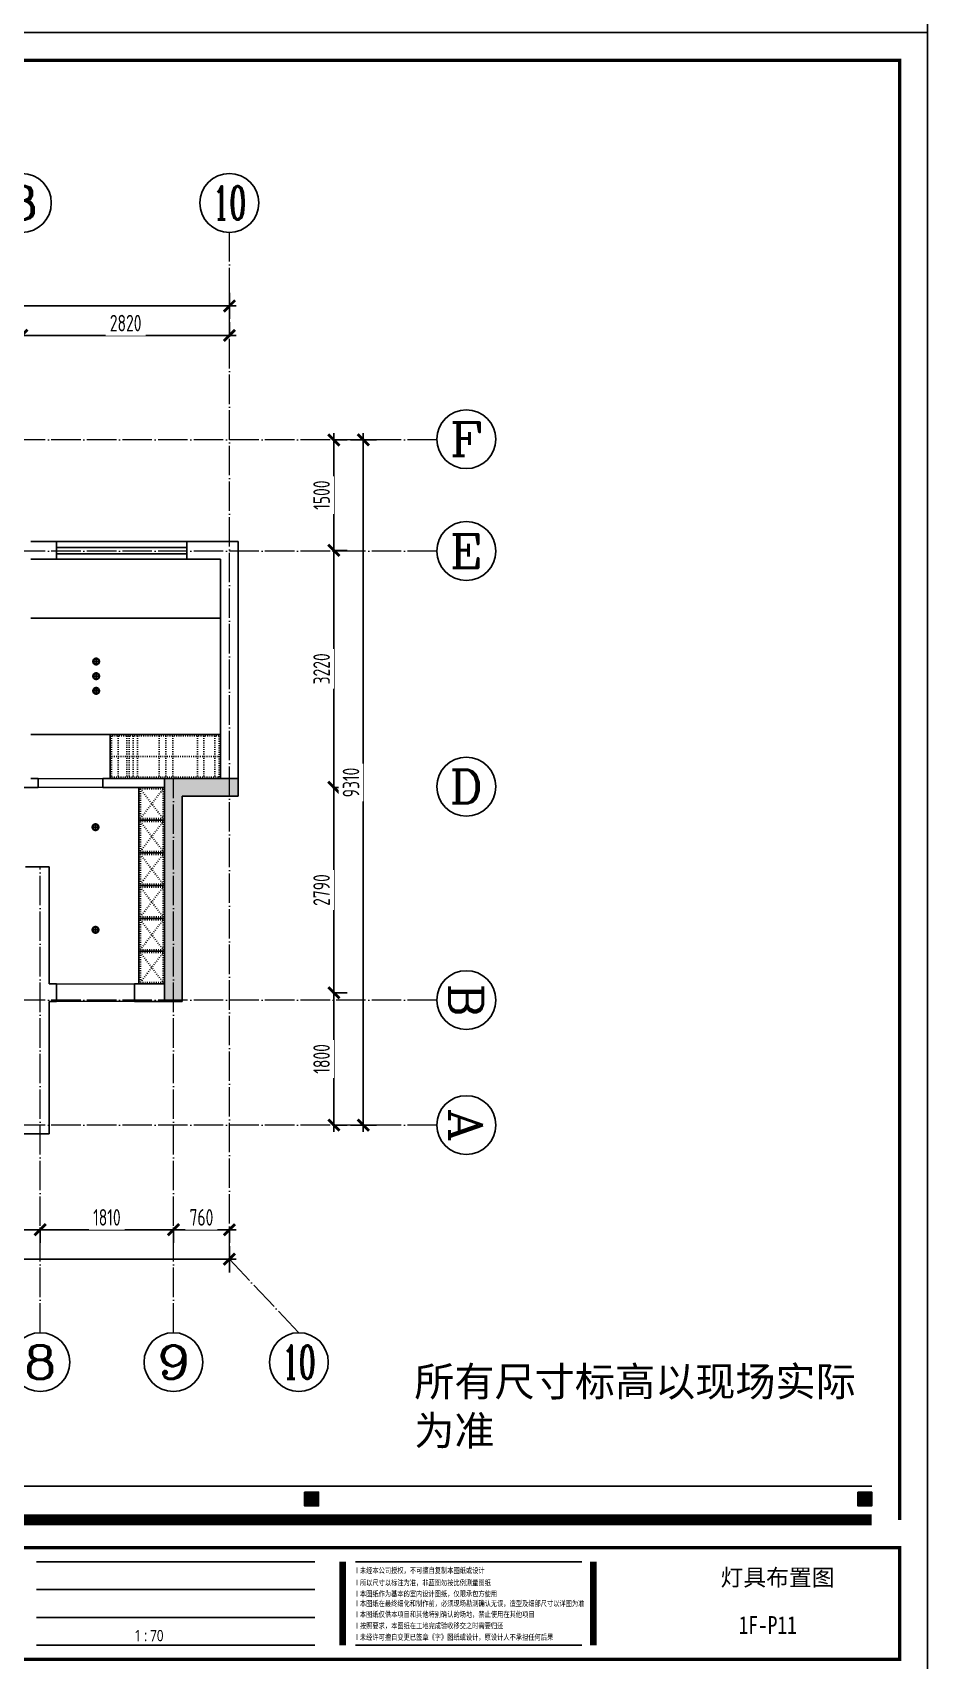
# Model space of a CAD drawing. Header units: inches. Extents: x 600 to 250244, y -404780 to 1000.
# Drawn here: x 110943 to 123107, y -381943 to -359828 of the extents above; entities that cross this region are included whole.
import ezdxf
from ezdxf.enums import TextEntityAlignment as Align

# ---------------------------------------------------------------- set-up
doc = ezdxf.new("R2010")
doc.units = ezdxf.units.IN
doc.header["$MEASUREMENT"] = 0
doc.linetypes.add('ACAD_ISO03W100', pattern=[30, 12, -18])
doc.linetypes.add('DOTE', pattern=[2.42, 2, -0.2, 0.02, -0.2])
for name, color, linetype in [('15开关布置图-YJ', 2, 'Continuous'), ('AXIS', 1, 'Continuous'), ('AXIS_TEXT', 7, 'Continuous'), ('A图框', 7, 'Continuous'), ('D-ARCHI', 250, 'Continuous'), ('EVH 立面填充', 8, 'Continuous'), ('IBS-003-建筑窗框', 3, 'Continuous'), ('IBS-182-原建筑非承重墙', 150, 'Continuous'), ('IBS-200-原建筑承重墙柱', 200, 'Continuous'), ('IBS-63-原建筑窗', 63, 'Continuous'), ('IDS-040-固定高家具', 40, 'Continuous'), ('IRC-2-天花灯具', 2, 'Continuous'), ('IRC-30-天花轮廓线', 30, 'Continuous'), ('外标注', 50, 'Continuous')]:
    doc.layers.add(name, color=color, linetype=linetype)
doc.layers.add('门', color=65, linetype='Continuous', lineweight=13)
doc.styles.add('04.YBC-外标注3.0', font='SimSun.ttf', dxfattribs={"width": 0.8, "height": 3})
doc.styles.add('05.YBC-内标注2.5', font='SimSun.ttf', dxfattribs={"width": 0.8, "height": 2.5})
doc.styles.add('_TCH_AXIS', font='COMPLEX', dxfattribs={"bigfont": 'GBCBIG'})
doc.styles.add('COMPLEX', font='COMPLEX')
doc.styles.add('HBA-DIMT', font='ARCHS.SHX', dxfattribs={"width": 0.8})
doc.styles.get("Standard").update_dxf_attribs({"font": 'arial.ttf'})
doc.styles.add('宋体', font='SimSun.ttf', dxfattribs={"width": 0.8})
doc.dimstyles.new('HBA_40', dxfattribs={"dimscale": 50, "dimtxt": 2.5, "dimasz": 0.1, "dimexe": 2, "dimexo": 2.5, "dimgap": 0.6, "dimtad": 1, "dimdec": 0, "dimrnd": 5, "dimzin": 0, "dimtxsty": 'HBA-DIMT', "dimblk": 'HBA_DIMENSION_TICK', "dimblk1": 'HBA_DIMENSION_TICK', "dimblk2": 'HBA_DIMENSION_TICK', "dimcen": 0.125, "dimclrd": 44, "dimclre": 44, "dimclrt": 2, "dimadec": 0, "dimazin": 0, "dimtfac": 1, "dimtdec": 0, "dimtix": 1, "dimtmove": 1, "dimatfit": 3, "dimldrblk": 'HBA_Leader_Dot', "dimfxl": 0, "dimtvp": 1, "dimtfill": 1, "dimtolj": 1, "dimtzin": 0, "dimarcsym": 0})

# ---------------------------------------------------------------- blocks, each defined once
blk = doc.blocks.new('HBA_DIMENSION_TICK')
at = {"color": 0, "linetype": 'ByBlock'}
for p, q in [((-10, 0), (0, 0)), ((0, 0), (10, 0))]:
    blk.add_line(p, q, dxfattribs=at)
at = {"color": 50, "linetype": 'ByBlock'}
blk.add_solid([(-10, -7), (-7, -10), (7, 10), (10, 7)], dxfattribs=at)
blk = doc.blocks.new('*D395')
at = {"layer": 'Defpoints', "color": 0, "transparency": 16777216}
for p in [(109008, -375835), (111048, -375835), (111048, -376091)]:
    blk.add_point(p, dxfattribs=at)
at = {"layer": '外标注', "color": 44, "lineweight": -2, "transparency": 16777216}
for p, q in [((109008, -376060), (109008, -376271)), ((109017, -376091), (111039, -376091)), ((111048, -376060), (111048, -376271))]:
    blk.add_line(p, q, dxfattribs=at)
at = {"layer": '外标注', "color": 44, "lineweight": -2, "transparency": 16777216, "xscale": 9, "yscale": 9, "zscale": 9, "rotation": 180}
blk.add_blockref('HBA_DIMENSION_TICK', (109008, -376091), dxfattribs=at)
at = {"layer": '外标注', "color": 44, "lineweight": -2, "transparency": 16777216, "xscale": 9, "yscale": 9, "zscale": 9}
blk.add_blockref('HBA_DIMENSION_TICK', (111048, -376091), dxfattribs=at)
at = {"layer": '外标注', "color": 2, "transparency": 16777216, "insert": (110028, -375924), "char_height": 225, "attachment_point": 5, "style": 'HBA-DIMT', "bg_fill": 3, "box_fill_scale": 1.25, "bg_fill_color": 256, "bg_fill_true_color": 13158600, "bg_fill_transparency": 0}
blk.add_mtext('\\A1;2040', dxfattribs=at)
blk = doc.blocks.new('HBA_Leader_Dot')
at = {"color": 0, "linetype": 'ByBlock'}
blk.add_line((-5, 0), (-10, 0), dxfattribs=at)
at = {"color": 0, "linetype": 'ByBlock', "const_width": 5}
blk.add_lwpolyline([(-2.5, 0, 1), (2.5, 0, 1)], format="xyb", close=True, dxfattribs=at)
blk = doc.blocks.new('*D396')
at = {"layer": 'Defpoints', "color": 0, "transparency": 16777216}
for p in [(111048, -375835), (112859, -375835), (112859, -376091)]:
    blk.add_point(p, dxfattribs=at)
at = {"layer": '外标注', "color": 44, "lineweight": -2, "transparency": 16777216}
for p, q in [((111048, -376060), (111048, -376271)), ((111057, -376091), (112850, -376091)), ((112859, -376060), (112859, -376271))]:
    blk.add_line(p, q, dxfattribs=at)
at = {"layer": '外标注', "color": 44, "lineweight": -2, "transparency": 16777216, "xscale": 9, "yscale": 9, "zscale": 9, "rotation": 180}
blk.add_blockref('HBA_DIMENSION_TICK', (111048, -376091), dxfattribs=at)
at = {"layer": '外标注', "color": 44, "lineweight": -2, "transparency": 16777216, "xscale": 9, "yscale": 9, "zscale": 9}
blk.add_blockref('HBA_DIMENSION_TICK', (112859, -376091), dxfattribs=at)
at = {"layer": '外标注', "color": 2, "transparency": 16777216, "insert": (111954, -375924), "char_height": 225, "attachment_point": 5, "style": 'HBA-DIMT', "bg_fill": 3, "box_fill_scale": 1.25, "bg_fill_color": 256, "bg_fill_true_color": 13158600, "bg_fill_transparency": 0}
blk.add_mtext('\\A1;1810', dxfattribs=at)
blk = doc.blocks.new('*D397')
at = {"layer": 'Defpoints', "color": 0, "transparency": 16777216}
for p in [(112859, -375835), (113619, -375835), (113619, -376091)]:
    blk.add_point(p, dxfattribs=at)
at = {"layer": '外标注', "color": 44, "lineweight": -2, "transparency": 16777216}
for p, q in [((112859, -376060), (112859, -376271)), ((112868, -376091), (113610, -376091)), ((113619, -376060), (113619, -376271))]:
    blk.add_line(p, q, dxfattribs=at)
at = {"layer": '外标注', "color": 44, "lineweight": -2, "transparency": 16777216, "xscale": 9, "yscale": 9, "zscale": 9, "rotation": 180}
blk.add_blockref('HBA_DIMENSION_TICK', (112859, -376091), dxfattribs=at)
at = {"layer": '外标注', "color": 44, "lineweight": -2, "transparency": 16777216, "xscale": 9, "yscale": 9, "zscale": 9}
blk.add_blockref('HBA_DIMENSION_TICK', (113619, -376091), dxfattribs=at)
at = {"layer": '外标注', "color": 2, "transparency": 16777216, "insert": (113239, -375924), "char_height": 225, "attachment_point": 5, "style": 'HBA-DIMT', "bg_fill": 3, "box_fill_scale": 1.25, "bg_fill_color": 256, "bg_fill_true_color": 13158600, "bg_fill_transparency": 0}
blk.add_mtext('\\A1;760', dxfattribs=at)
blk = doc.blocks.new('*D398')
at = {"layer": 'Defpoints', "color": 0, "transparency": 16777216}
for p in [(98919, -376091), (113619, -376091), (113619, -376491)]:
    blk.add_point(p, dxfattribs=at)
at = {"layer": '外标注', "color": 44, "lineweight": -2, "transparency": 16777216}
for p, q in [((98919, -376316), (98919, -376671)), ((113619, -376316), (113619, -376671)), ((98928, -376491), (113610, -376491))]:
    blk.add_line(p, q, dxfattribs=at)
at = {"layer": '外标注', "color": 44, "lineweight": -2, "transparency": 16777216, "xscale": 9, "yscale": 9, "zscale": 9, "rotation": 180}
blk.add_blockref('HBA_DIMENSION_TICK', (98919, -376491), dxfattribs=at)
at = {"layer": '外标注', "color": 44, "lineweight": -2, "transparency": 16777216, "xscale": 9, "yscale": 9, "zscale": 9}
blk.add_blockref('HBA_DIMENSION_TICK', (113619, -376491), dxfattribs=at)
at = {"layer": '外标注', "color": 2, "transparency": 16777216, "insert": (106269, -376324), "char_height": 225, "attachment_point": 5, "style": 'HBA-DIMT', "bg_fill": 3, "box_fill_scale": 1.25, "bg_fill_color": 256, "bg_fill_true_color": 13158600, "bg_fill_transparency": 0}
blk.add_mtext('\\A1;14700', dxfattribs=at)
blk = doc.blocks.new('*D399')
at = {"layer": 'Defpoints', "color": 0, "transparency": 16777216}
for p in [(114797, -372872), (115039, -372872), (114797, -374671)]:
    blk.add_point(p, dxfattribs=at)
at = {"layer": '外标注', "color": 44, "lineweight": -2, "transparency": 16777216}
for p, q in [((115022, -372872), (115219, -372872)), ((115039, -374662), (115039, -372881)), ((115022, -374671), (115219, -374671))]:
    blk.add_line(p, q, dxfattribs=at)
at = {"layer": '外标注', "color": 44, "lineweight": -2, "transparency": 16777216, "xscale": 9, "yscale": 9, "zscale": 9}
for p, rotation in [((115039, -372872), 90), ((115039, -374671), 270)]:
    blk.add_blockref('HBA_DIMENSION_TICK', p, dxfattribs=dict(at, rotation=rotation))
at = {"layer": '外标注', "color": 2, "transparency": 16777216, "insert": (114872, -373771), "char_height": 225, "attachment_point": 5, "rotation": 90, "style": 'HBA-DIMT', "bg_fill": 3, "box_fill_scale": 1.25, "bg_fill_color": 256, "bg_fill_true_color": 13158600, "bg_fill_transparency": 0}
blk.add_mtext('\\A1;1800', dxfattribs=at)
blk = doc.blocks.new('*D400')
at = {"layer": 'Defpoints', "color": 0, "transparency": 16777216}
for p in [(114797, -370082), (115039, -370082), (114797, -372872)]:
    blk.add_point(p, dxfattribs=at)
at = {"layer": '外标注', "color": 44, "lineweight": -2, "transparency": 16777216}
for p, q in [((115022, -370082), (115219, -370082)), ((115039, -372863), (115039, -370091)), ((115022, -372872), (115219, -372872))]:
    blk.add_line(p, q, dxfattribs=at)
at = {"layer": '外标注', "color": 44, "lineweight": -2, "transparency": 16777216, "xscale": 9, "yscale": 9, "zscale": 9}
for p, rotation in [((115039, -370082), 90), ((115039, -372872), 270)]:
    blk.add_blockref('HBA_DIMENSION_TICK', p, dxfattribs=dict(at, rotation=rotation))
at = {"layer": '外标注', "color": 2, "transparency": 16777216, "insert": (114872, -371477), "char_height": 225, "attachment_point": 5, "rotation": 90, "style": 'HBA-DIMT', "bg_fill": 3, "box_fill_scale": 1.25, "bg_fill_color": 256, "bg_fill_true_color": 13158600, "bg_fill_transparency": 0}
blk.add_mtext('\\A1;2790', dxfattribs=at)
blk = doc.blocks.new('*D401')
at = {"layer": 'Defpoints', "color": 0, "transparency": 16777216}
for p in [(114797, -366862), (115039, -366862), (114797, -370082)]:
    blk.add_point(p, dxfattribs=at)
at = {"layer": '外标注', "color": 44, "lineweight": -2, "transparency": 16777216}
for p, q in [((115022, -366862), (115219, -366862)), ((115039, -370073), (115039, -366871)), ((115022, -370082), (115219, -370082))]:
    blk.add_line(p, q, dxfattribs=at)
at = {"layer": '外标注', "color": 44, "lineweight": -2, "transparency": 16777216, "xscale": 9, "yscale": 9, "zscale": 9}
for p, rotation in [((115039, -366862), 90), ((115039, -370082), 270)]:
    blk.add_blockref('HBA_DIMENSION_TICK', p, dxfattribs=dict(at, rotation=rotation))
at = {"layer": '外标注', "color": 2, "transparency": 16777216, "insert": (114872, -368472), "char_height": 225, "attachment_point": 5, "rotation": 90, "style": 'HBA-DIMT', "bg_fill": 3, "box_fill_scale": 1.25, "bg_fill_color": 256, "bg_fill_true_color": 13158600, "bg_fill_transparency": 0}
blk.add_mtext('\\A1;3220', dxfattribs=at)
blk = doc.blocks.new('*D402')
at = {"layer": 'Defpoints', "color": 0, "transparency": 16777216}
for p in [(114797, -365362), (115039, -365362), (114797, -366862)]:
    blk.add_point(p, dxfattribs=at)
at = {"layer": '外标注', "color": 44, "lineweight": -2, "transparency": 16777216}
for p, q in [((115022, -365362), (115219, -365362)), ((115039, -366853), (115039, -365371)), ((115022, -366862), (115219, -366862))]:
    blk.add_line(p, q, dxfattribs=at)
at = {"layer": '外标注', "color": 44, "lineweight": -2, "transparency": 16777216, "xscale": 9, "yscale": 9, "zscale": 9}
for p, rotation in [((115039, -365362), 90), ((115039, -366862), 270)]:
    blk.add_blockref('HBA_DIMENSION_TICK', p, dxfattribs=dict(at, rotation=rotation))
at = {"layer": '外标注', "color": 2, "transparency": 16777216, "insert": (114872, -366112), "char_height": 225, "attachment_point": 5, "rotation": 90, "style": 'HBA-DIMT', "bg_fill": 3, "box_fill_scale": 1.25, "bg_fill_color": 256, "bg_fill_true_color": 13158600, "bg_fill_transparency": 0}
blk.add_mtext('\\A1;1500', dxfattribs=at)
blk = doc.blocks.new('*D403')
at = {"layer": 'Defpoints', "color": 0, "transparency": 16777216}
for p in [(115039, -365362), (115439, -365362), (115039, -374671)]:
    blk.add_point(p, dxfattribs=at)
at = {"layer": '外标注', "color": 44, "lineweight": -2, "transparency": 16777216}
for p, q in [((115264, -365362), (115619, -365362)), ((115439, -374662), (115439, -365371)), ((115264, -374671), (115619, -374671))]:
    blk.add_line(p, q, dxfattribs=at)
at = {"layer": '外标注', "color": 44, "lineweight": -2, "transparency": 16777216, "xscale": 9, "yscale": 9, "zscale": 9}
for p, rotation in [((115439, -365362), 90), ((115439, -374671), 270)]:
    blk.add_blockref('HBA_DIMENSION_TICK', p, dxfattribs=dict(at, rotation=rotation))
at = {"layer": '外标注', "color": 2, "transparency": 16777216, "insert": (115272, -370016), "char_height": 225, "attachment_point": 5, "rotation": 90, "style": 'HBA-DIMT', "bg_fill": 3, "box_fill_scale": 1.25, "bg_fill_color": 256, "bg_fill_true_color": 13158600, "bg_fill_transparency": 0}
blk.add_mtext('\\A1;9310', dxfattribs=at)
blk = doc.blocks.new('*D407')
at = {"layer": 'Defpoints', "color": 0, "transparency": 16777216}
for p in [(113619, -363942), (110799, -364167), (113619, -364167)]:
    blk.add_point(p, dxfattribs=at)
at = {"layer": '外标注', "color": 44, "lineweight": -2, "transparency": 16777216}
for p, q in [((110799, -363942), (110799, -363762)), ((113619, -363942), (113619, -363762)), ((110808, -363942), (113610, -363942))]:
    blk.add_line(p, q, dxfattribs=at)
at = {"layer": '外标注', "color": 44, "lineweight": -2, "transparency": 16777216, "xscale": 9, "yscale": 9, "zscale": 9, "rotation": 180}
blk.add_blockref('HBA_DIMENSION_TICK', (110799, -363942), dxfattribs=at)
at = {"layer": '外标注', "color": 44, "lineweight": -2, "transparency": 16777216, "xscale": 9, "yscale": 9, "zscale": 9}
blk.add_blockref('HBA_DIMENSION_TICK', (113619, -363942), dxfattribs=at)
at = {"layer": '外标注', "color": 2, "transparency": 16777216, "insert": (112209, -363775), "char_height": 225, "attachment_point": 5, "style": 'HBA-DIMT', "bg_fill": 3, "box_fill_scale": 1.25, "bg_fill_color": 256, "bg_fill_true_color": 13158600, "bg_fill_transparency": 0}
blk.add_mtext('\\A1;2820', dxfattribs=at)
blk = doc.blocks.new('*D408')
at = {"layer": 'Defpoints', "color": 0, "transparency": 16777216}
for p in [(113619, -363542), (98919, -363942), (113619, -363942)]:
    blk.add_point(p, dxfattribs=at)
at = {"layer": '外标注', "color": 44, "lineweight": -2, "transparency": 16777216}
for p, q in [((98919, -363717), (98919, -363362)), ((98928, -363542), (113610, -363542)), ((113619, -363717), (113619, -363362))]:
    blk.add_line(p, q, dxfattribs=at)
at = {"layer": '外标注', "color": 44, "lineweight": -2, "transparency": 16777216, "xscale": 9, "yscale": 9, "zscale": 9, "rotation": 180}
blk.add_blockref('HBA_DIMENSION_TICK', (98919, -363542), dxfattribs=at)
at = {"layer": '外标注', "color": 44, "lineweight": -2, "transparency": 16777216, "xscale": 9, "yscale": 9, "zscale": 9}
blk.add_blockref('HBA_DIMENSION_TICK', (113619, -363542), dxfattribs=at)
at = {"layer": '外标注', "color": 2, "transparency": 16777216, "insert": (106269, -363375), "char_height": 225, "attachment_point": 5, "style": 'HBA-DIMT', "bg_fill": 3, "box_fill_scale": 1.25, "bg_fill_color": 256, "bg_fill_true_color": 13158600, "bg_fill_transparency": 0}
blk.add_mtext('\\A1;14700', dxfattribs=at)
blk = doc.blocks.new('_AXISO')
blk.add_circle((0, 0), 0.5)
at = {"layer": 'AXIS_TEXT', "style": 'COMPLEX', "width": 1.041667}
blk.add_attdef('A', text='', height=0.56, dxfattribs=at).set_placement((-0.25, -0.28), (0.25, -0.28), align=Align.FIT)
blk = doc.blocks.new('gegeg')
at = {"layer": 'A图框'}
h = blk.add_hatch(color=256, dxfattribs=at)
h.dxf.hatch_style = 1
h.paths.add_polyline_path([(154931, -57558), (154756, -57558), (154756, -57733), (154931, -57733)])
h = blk.add_hatch(color=256, dxfattribs=at)
h.dxf.hatch_style = 1
h.paths.add_polyline_path([(161887, -57558), (161712, -57558), (161712, -57733), (161887, -57733)])
for p, q in [((133887, -57482), (161887, -57482)), ((151384, -58433), (154884, -58433)), ((155398, -58433), (158242, -58433)), ((151384, -58783), (154884, -58783)), ((151384, -59133), (154884, -59133)), ((151384, -59483), (154884, -59483)), ((155398, -59483), (158242, -59483))]:
    blk.add_line(p, q, dxfattribs=at)
for points in [[(162587, -39218), (162587, -60008), (133187, -60008), (133187, -39218)], [(154756, -57558), (154931, -57558), (154931, -57733), (154756, -57733)], [(161712, -57558), (161887, -57558), (161887, -57733), (161712, -57733)]]:
    blk.add_lwpolyline(points, close=True, dxfattribs=at)
for points, const_width in [([(133537, -40125), (133537, -39568), (162237, -39568), (162237, -57908)], 42), ([(161887, -57908), (133887, -57908)], 140), ([(155234, -58433), (155234, -59483)], 84), ([(158387, -58433), (158387, -59483)], 84)]:
    blk.add_lwpolyline(points, dxfattribs=dict(at, const_width=const_width))
at = {"layer": 'A图框', "const_width": 42}
blk.add_lwpolyline([(133537, -58258), (162237, -58258), (162237, -59658), (133537, -59658)], close=True, dxfattribs=at)
at = {"layer": '', "insert": (152579, -59363), "char_height": 175, "width": 3199.54, "attachment_point": 4, "style": '05.YBC-内标注2.5'}
blk.add_mtext('{\\fMicrosoft YaHei|b0|i0|c134|p34;\\H0.8x; 1 : 70}', dxfattribs=at)
at = {"layer": 'A图框', "char_height": 70, "attachment_point": 1, "style": '04.YBC-外标注3.0'}
for s, width, insert in [('{\\fArial Unicode MS|b0|i0|c134|p0;l 未经本公司授权，不可擅自复制本图纸或设计}', 1842.18, (155405, -58508)), ('{\\fArial Unicode MS|b0|i0|c134|p0;l 所以尺寸以标注为准，非蓝图勿按比例测量图纸}', 1906.2, (155405, -58662)), ('{\\fArial Unicode MS|b0|i0|c134|p0;l 本图纸作为基本的室内设计图纸，仅限承包方使用}', 2550.12, (155405, -58801)), ('{\\fArial Unicode MS|b0|i0|c134|p0;l 本图纸在最终细化和制作前，必须现场勘测确认无误，造型及细部尺寸以详图为准}', 3701.19, (155405, -58923)), ('{\\fArial Unicode MS|b0|i0|c134|p0;l 本图纸仅供本项目和其他特别确认的场地，禁止使用在其他项目}', 3008.74, (155405, -59060)), ('{\\fArial Unicode MS|b0|i0|c134|p0;l 按照要求，本图纸在工地完成验收移交之时需要归还}', 1941.8, (155405, -59203)), ('{\\fArial Unicode MS|b0|i0|c134|p0;l 未经许可擅自变更已签章《字》图纸或设计，原设计人不承担任何后果}', 3026.66, (155405, -59346))]:
    blk.add_mtext_dynamic_manual_height_columns(s, width=width, gutter_width=1, heights=[0], dxfattribs=dict(at, insert=insert))
blk = doc.blocks.new('A$C2C253EB8')
at = {"layer": 'IRC-2-天花灯具', "color": 250}
for p, q in [((0, 55), (110, 55)), ((55, 0), (55, 110))]:
    blk.add_line(p, q, dxfattribs=at)
at = {"layer": 'IRC-2-天花灯具', "color": 2}
blk.add_ellipse((55, 55), major_axis=(44, 0), ratio=1, start_param=1.571461413961594, end_param=7.85464672114118, dxfattribs=at)
at = {"layer": 'IRC-2-天花灯具', "color": 251}
blk.add_ellipse((55, 55), major_axis=(33, 0), ratio=1, start_param=1.570667, end_param=7.853852, dxfattribs=at)

msp = doc.modelspace()

# ---------------------------------------------------------------- hatches: boundary and pattern name
at = {"layer": 'EVH 立面填充'}
h = msp.add_hatch(color=256, dxfattribs=at)
h.dxf.hatch_style = 1
h.paths.add_polyline_path([(112978.7, -370202.2), (113738.7, -370202.2), (113738.7, -369962.2), (112738.7, -369962.2), (112738.7, -372992.2), (112978.7, -372992.2)])

# ---------------------------------------------------------------- linework, layer by layer
for p in [(112388.7, -370527.2), (112388.7, -370972.2), (112388.7, -371417.2), (112388.7, -371862.2), (112388.7, -372307.2)]:
    msp.add_point(p)
at = {"layer": 'IBS-003-建筑窗框', "color": 251, "ltscale": 10}
for p, q in [((111268.7, -366742.2), (113038.7, -366742.2)), ((113038.7, -366982.2), (111268.7, -366982.2))]:
    msp.add_line(p, q, dxfattribs=at)
at = {"layer": 'IBS-182-原建筑非承重墙'}
for p, q in [((110918.7, -366742.2), (111268.7, -366742.2)), ((111268.7, -366982.2), (111268.7, -366742.2)), ((113738.7, -366742.2), (113038.7, -366742.2)), ((113038.7, -366982.2), (113038.7, -366742.2)), ((113738.7, -369962.2), (113738.7, -366742.2)), ((111268.7, -366982.2), (110918.7, -366982.2)), ((113038.7, -366982.2), (113498.7, -366982.2)), ((113498.7, -369962.2), (113498.7, -366982.2)), ((111018.7, -369962.2), (110918.7, -369962.2)), ((111018.7, -370082.2), (111018.7, -369962.2)), ((111898.7, -370082.2), (111898.7, -369962.2)), ((112738.7, -369962.2), (111898.7, -369962.2)), ((111018.7, -370082.2), (110698.7, -370082.2)), ((112738.7, -370082.2), (111898.7, -370082.2)), ((111168.4, -371162.2), (110848.4, -371162.2)), ((111168.4, -372752.2), (111168.4, -371162.2)), ((111268.4, -372752.2), (111168.4, -372752.2)), ((111268.4, -372992.2), (111268.4, -372752.2)), ((112328.7, -372992.2), (112328.7, -372752.2)), ((112328.7, -372752.2), (112738.7, -372752.2)), ((111268.4, -372992.2), (111168.4, -372992.2)), ((111168.4, -372992.2), (111168.4, -374790.5)), ((112738.7, -372992.2), (112328.7, -372992.2)), ((109128.4, -374790.5), (111168.4, -374790.5))]:
    msp.add_line(p, q, dxfattribs=at)
at = {"layer": 'IBS-200-原建筑承重墙柱', "ltscale": 0.02}
for p, q in [((112738.7, -372992.2), (112738.7, -369962.2)), ((112738.7, -369962.2), (113738.7, -369962.2)), ((113738.7, -369962.2), (113738.7, -370202.2)), ((112978.7, -372992.2), (112978.7, -370202.2)), ((112978.7, -370202.2), (113738.7, -370202.2)), ((112738.7, -372992.2), (112978.7, -372992.2))]:
    msp.add_line(p, q, dxfattribs=at)
at = {"layer": 'IBS-63-原建筑窗'}
for p, q in [((111268.7, -366822.2), (113038.7, -366822.2)), ((111268.7, -366909.8), (113038.7, -366909.8))]:
    msp.add_line(p, q, dxfattribs=at)
at = {"layer": 'IDS-040-固定高家具'}
for p, q in [((113498.7, -369362.2), (111998.7, -369362.2)), ((111998.7, -369962.2), (111998.7, -369362.2)), ((112388.7, -372752.2), (112388.7, -370082.2)), ((112388.7, -370527.2), (112738.7, -370527.2)), ((112388.7, -370972.2), (112738.7, -370972.2)), ((112388.7, -371417.2), (112738.7, -371417.2)), ((112388.7, -371862.2), (112738.7, -371862.2)), ((112388.7, -372307.2), (112738.7, -372307.2))]:
    msp.add_line(p, q, dxfattribs=at)
at = {"layer": 'IDS-040-固定高家具', "linetype": 'ACAD_ISO03W100'}
for p, q in [((112107.8, -369382.2), (112107.8, -369942.2)), ((112224.5, -369382.2), (112224.5, -369942.2)), ((112258.2, -369382.2), (112258.2, -369942.2)), ((112312.6, -369382.2), (112312.6, -369942.2)), ((112369.6, -369382.2), (112369.6, -369942.2)), ((112665.1, -369382.2), (112665.1, -369942.2)), ((112753.2, -369382.2), (112753.2, -369942.2)), ((112849.1, -369382.2), (112849.1, -369942.2)), ((113183.5, -369382.2), (113183.5, -369942.2)), ((113271.6, -369382.2), (113271.6, -369942.2)), ((113419.4, -369382.2), (113419.4, -369942.2)), ((112018.7, -369662.2), (113478.7, -369662.2)), ((112408.7, -370507.2), (112718.7, -370102.2)), ((112408.7, -370102.2), (112718.7, -370507.2)), ((112408.7, -370952.2), (112718.7, -370547.2)), ((112408.7, -370547.2), (112718.7, -370952.2)), ((112408.7, -371397.2), (112718.7, -370992.2)), ((112408.7, -370992.2), (112718.7, -371397.2)), ((112408.7, -371842.2), (112718.7, -371437.2)), ((112408.7, -371437.2), (112718.7, -371842.2)), ((112408.7, -372287.2), (112718.7, -371882.2)), ((112408.7, -371882.2), (112718.7, -372287.2)), ((112408.7, -372732.2), (112718.7, -372327.2)), ((112408.7, -372327.2), (112718.7, -372732.2))]:
    msp.add_line(p, q, dxfattribs=at)
for points in [[(112018.7, -369942.2), (113478.7, -369942.2), (113478.7, -369382.2), (112018.7, -369382.2)], [(112408.7, -370507.2), (112718.7, -370507.2), (112718.7, -370102.2), (112408.7, -370102.2)], [(112408.7, -370952.2), (112718.7, -370952.2), (112718.7, -370547.2), (112408.7, -370547.2)], [(112408.7, -371397.2), (112718.7, -371397.2), (112718.7, -370992.2), (112408.7, -370992.2)], [(112408.7, -371842.2), (112718.7, -371842.2), (112718.7, -371437.2), (112408.7, -371437.2)], [(112408.7, -372287.2), (112718.7, -372287.2), (112718.7, -371882.2), (112408.7, -371882.2)], [(112408.7, -372732.2), (112718.7, -372732.2), (112718.7, -372327.2), (112408.7, -372327.2)]]:
    msp.add_lwpolyline(points, close=True, dxfattribs=at)
at = {"layer": 'IRC-30-天花轮廓线'}
for p, q in [((113498.7, -367782.2), (110918.7, -367782.2)), ((113498.7, -369362.2), (110918.7, -369362.2))]:
    msp.add_line(p, q, dxfattribs=at)
at = {"layer": '门', "color": 8, "lineweight": 5}
for points in [[(111018.7, -369962.2), (111898.7, -369962.2), (111898.7, -370082.2), (111018.7, -370082.2)], [(111268.4, -372752.2), (112328.7, -372752.2), (112328.7, -372992.2), (111268.4, -372992.2)]]:
    msp.add_lwpolyline(points, close=True, dxfattribs=at)

# ---------------------------------------------------------------- block references
at = {"layer": '15开关布置图-YJ', "color": 2, "xscale": 1.081091401797356, "yscale": 1.081091401797356, "zscale": 1.081091401797356}
msp.add_blockref('gegeg', (-52664.3, -294954.1), dxfattribs=at)
at = {"layer": 'AXIS'}
ref = msp.add_blockref('_AXISO', (110798.7, -362141.9), dxfattribs=dict(at, xscale=800, yscale=800, zscale=800))
ref.add_attrib('A', '8', dxfattribs={"layer": 'AXIS_TEXT', "height": 452.5, "style": '_TCH_AXIS', "width": 1.5}).set_placement((110572.4, -362368.2), (111024.9, -362368.2), align=Align.FIT)
ref = msp.add_blockref('_AXISO', (113618.7, -362141.9), dxfattribs=dict(at, xscale=800, yscale=800, zscale=800))
ref.add_attrib('A', '10', dxfattribs={"layer": 'AXIS_TEXT', "height": 452.55, "style": '_TCH_AXIS', "width": 0.724138}).set_placement((113392.4, -362368.2), (113844.9, -362368.2), align=Align.FIT)
ref = msp.add_blockref('_AXISO', (116838.7, -365351.9), dxfattribs=dict(at, xscale=800, yscale=800, zscale=800))
ref.add_attrib('A', 'F', dxfattribs={"layer": 'AXIS_TEXT', "height": 452.5, "style": '_TCH_AXIS', "width": 1.3125}).set_placement((116612.4, -365578.2), (117064.9, -365578.2), align=Align.FIT)
ref = msp.add_blockref('_AXISO', (116838.7, -366872.2), dxfattribs=dict(at, xscale=800, yscale=800, zscale=800))
ref.add_attrib('A', 'E', dxfattribs={"layer": 'AXIS_TEXT', "height": 452.5, "style": '_TCH_AXIS', "width": 1.3125}).set_placement((116612.4, -367098.5), (117064.9, -367098.5), align=Align.FIT)
ref = msp.add_blockref('_AXISO', (116838.7, -370071.9), dxfattribs=dict(at, xscale=800, yscale=800, zscale=800))
ref.add_attrib('A', 'D', dxfattribs={"layer": 'AXIS_TEXT', "height": 452.5, "style": '_TCH_AXIS', "width": 1.235294}).set_placement((116612.4, -370298.2), (117064.9, -370298.2), align=Align.FIT)
ref = msp.add_blockref('_AXISO', (116838.7, -372972.2), dxfattribs=dict(at, xscale=800, yscale=800, zscale=800, rotation=270))
ref.add_attrib('A', 'B', dxfattribs={"layer": 'AXIS_TEXT', "height": 452.5, "rotation": 270, "style": '_TCH_AXIS', "width": 1.235294}).set_placement((116612.4, -372745.9), (116612.4, -373198.5), align=Align.FIT)
ref = msp.add_blockref('_AXISO', (116838.7, -374670.5), dxfattribs=dict(at, xscale=800, yscale=800, zscale=800, rotation=270))
ref.add_attrib('A', 'A', dxfattribs={"layer": 'AXIS_TEXT', "height": 452.5, "rotation": 270, "style": '_TCH_AXIS', "width": 1.166667}).set_placement((116612.4, -374444.2), (116612.4, -374896.8), align=Align.FIT)
ref = msp.add_blockref('_AXISO', (111048.4, -377890.5), dxfattribs=dict(at, xscale=800, yscale=800, zscale=800))
ref.add_attrib('A', '8', dxfattribs={"layer": 'AXIS_TEXT', "height": 452.5, "style": '_TCH_AXIS', "width": 1.5}).set_placement((110822.1, -378116.8), (111274.6, -378116.8), align=Align.FIT)
ref = msp.add_blockref('_AXISO', (112858.7, -377890.5), dxfattribs=dict(at, xscale=800, yscale=800, zscale=800))
ref.add_attrib('A', '9', dxfattribs={"layer": 'AXIS_TEXT', "height": 452.5, "style": '_TCH_AXIS', "width": 1.5}).set_placement((112632.4, -378116.8), (113084.9, -378116.8), align=Align.FIT)
ref = msp.add_blockref('_AXISO', (114563.3, -377890.5), dxfattribs=dict(at, xscale=800, yscale=800, zscale=800))
ref.add_attrib('A', '10', dxfattribs={"layer": 'AXIS_TEXT', "height": 452.55, "style": '_TCH_AXIS', "width": 0.724138}).set_placement((114337.1, -378116.8), (114789.6, -378116.8), align=Align.FIT)
at = {"layer": 'IRC-2-天花灯具', "rotation": 180}
for p in [(111863.9, -368317), (111863.9, -368517), (111863.9, -368717), (111853.5, -370567.2), (111853.5, -371962.2)]:
    msp.add_blockref('A$C2C253EB8', p, dxfattribs=at)

# ---------------------------------------------------------------- texts
at = {"color": 253, "insert": (120541.4, -381339.7), "char_height": 242.16, "attachment_point": 1, "style": '宋体'}
msp.add_mtext_dynamic_manual_height_columns('1F-P11', width=66.267, gutter_width=16.2, heights=[0], dxfattribs=at)
at = {"layer": '15开关布置图-YJ', "color": 241, "insert": (116132.1, -377953.9), "char_height": 400, "attachment_point": 1}
msp.add_mtext_dynamic_manual_height_columns('{\\fArial Unicode MS|b0|i0|c134|p0;所有尺寸标高以现场实际为准}', width=6146.256, gutter_width=0.5, heights=[0], dxfattribs=at)
at = {"layer": 'A图框', "insert": (120295.4, -380701.8), "char_height": 227.029, "attachment_point": 1}
msp.add_mtext_dynamic_manual_height_columns('{\\fArial Unicode MS|b0|i0|c134|p0;灯具布置图}', width=2770.836, gutter_width=16.2, heights=[0], dxfattribs=at)

# ---------------------------------------------------------------- dimensions: what is measured, and where the dimension line sits
at = {"layer": '外标注'}
for base, p1, p2, picture, middle in [((113618.7, -363941.9), (110798.7, -364166.5), (113618.7, -364166.5), '*D407', (112208.7, -363775.4)), ((111048.4, -376090.5), (109008.4, -375835.5), (111048.4, -375835.5), '*D395', (110028.4, -375924))]:
    dim = msp.add_linear_dim(base=base, p1=p1, p2=p2, dimstyle='HBA_40', override={"dimscale": 90, "dimfxl": 200, "dimfxlon": 1}, dxfattribs=at)
    dim.commit()
    dim.dimension.update_dxf_attribs({"geometry": picture, "text_midpoint": middle})
dim = msp.add_linear_dim(base=(115038.7, -372872.2), p1=(114796.9, -374670.5), p2=(114796.9, -372872.2), angle=270, dimstyle='HBA_40', override={"dimscale": 90, "dimfxl": 200, "dimfxlon": 1}, dxfattribs=at)
dim.commit()
dim.dimension.update_dxf_attribs({"geometry": '*D399', "text_midpoint": (114872.2, -373771.3)})

# ---------------------------------------------------------------- next in the draw order: dimensions: what is measured, and where the dimension line sits
for base, p1, p2, picture, middle in [((113618.7, -363541.9), (98918.7, -363941.9), (113618.7, -363941.9), '*D408', (106268.7, -363375.4)), ((112858.7, -376090.5), (111048.4, -375835.5), (112858.7, -375835.5), '*D396', (111953.5, -375924))]:
    dim = msp.add_linear_dim(base=base, p1=p1, p2=p2, dimstyle='HBA_40', override={"dimscale": 90, "dimfxl": 200, "dimfxlon": 1}, dxfattribs=at)
    dim.commit()
    dim.dimension.update_dxf_attribs({"geometry": picture, "text_midpoint": middle})
dim = msp.add_linear_dim(base=(115038.7, -370082.2), p1=(114796.9, -372872.2), p2=(114796.9, -370082.2), angle=270, dimstyle='HBA_40', override={"dimscale": 90, "dimfxl": 200, "dimfxlon": 1}, dxfattribs=at)
dim.commit()
dim.dimension.update_dxf_attribs({"geometry": '*D400', "text_midpoint": (114872.2, -371477.2)})

# ---------------------------------------------------------------- next in the draw order: dimensions: what is measured, and where the dimension line sits
dim = msp.add_linear_dim(base=(115038.7, -366862.2), p1=(114796.9, -370082.2), p2=(114796.9, -366862.2), angle=270, dimstyle='HBA_40', override={"dimscale": 90, "dimfxl": 200, "dimfxlon": 1}, dxfattribs=at)
dim.commit()
dim.dimension.update_dxf_attribs({"geometry": '*D401', "text_midpoint": (114872.2, -368472.2)})
dim = msp.add_linear_dim(base=(113618.7, -376090.5), p1=(112858.7, -375835.5), p2=(113618.7, -375835.5), dimstyle='HBA_40', override={"dimscale": 90, "dimfxl": 200, "dimfxlon": 1}, dxfattribs=at)
dim.commit()
dim.dimension.update_dxf_attribs({"geometry": '*D397', "text_midpoint": (113238.7, -375924)})

# ---------------------------------------------------------------- next in the draw order: dimensions: what is measured, and where the dimension line sits
dim = msp.add_linear_dim(base=(115038.7, -365361.9), p1=(114796.9, -366862.2), p2=(114796.9, -365361.9), angle=270, dimstyle='HBA_40', override={"dimscale": 90, "dimfxl": 200, "dimfxlon": 1}, dxfattribs=at)
dim.commit()
dim.dimension.update_dxf_attribs({"geometry": '*D402', "text_midpoint": (114872.2, -366112.1)})
dim = msp.add_linear_dim(base=(113618.7, -376490.5), p1=(98918.7, -376090.5), p2=(113618.7, -376090.5), dimstyle='HBA_40', override={"dimscale": 90, "dimfxl": 200, "dimfxlon": 1}, dxfattribs=at)
dim.commit()
dim.dimension.update_dxf_attribs({"geometry": '*D398', "text_midpoint": (106268.7, -376324)})

# ---------------------------------------------------------------- next in the draw order: linework, layer by layer
at = {"layer": 'D-ARCHI', "color": 251, "linetype": 'DOTE', "lineweight": 5, "ltscale": 200}
for p, q in [((113618.7, -376490.5), (113618.7, -362541.9)), ((112858.7, -377490.5), (112858.7, -369962.2)), ((111048.4, -377490.5), (111048.4, -371162.2)), ((113618.7, -376493), (114563.3, -377490.5))]:
    msp.add_line(p, q, dxfattribs=at)

# ---------------------------------------------------------------- next in the draw order: dimensions: what is measured, and where the dimension line sits
at = {"layer": '外标注'}
dim = msp.add_linear_dim(base=(115438.7, -365361.9), p1=(115038.7, -374670.5), p2=(115038.7, -365361.9), angle=90, dimstyle='HBA_40', override={"dimscale": 90, "dimfxl": 200, "dimfxlon": 1}, dxfattribs=at)
dim.commit()
dim.dimension.update_dxf_attribs({"geometry": '*D403', "text_midpoint": (115272.2, -370016.2)})

# ---------------------------------------------------------------- next in the draw order: linework, layer by layer
at = {"layer": 'D-ARCHI', "color": 251, "linetype": 'DOTE', "lineweight": 5, "ltscale": 200}
for p, q in [((116438.7, -365361.9), (96111.4, -365361.9)), ((116438.7, -366872.2), (96098.7, -366872.2)), ((116438.7, -372972.2), (96111.4, -372972.2)), ((116438.7, -374670.5), (96111.4, -374670.5))]:
    msp.add_line(p, q, dxfattribs=at)

# ---------------------------------------------------------------- next in the draw order: block references
at = {"layer": '15开关布置图-YJ', "color": 2, "xscale": 1.081091401797356, "yscale": 1.081091401797356, "zscale": 1.081091401797356}
msp.add_blockref('gegeg', (-52664.3, -317430), dxfattribs=at)

doc.saveas('drawing.dxf')
